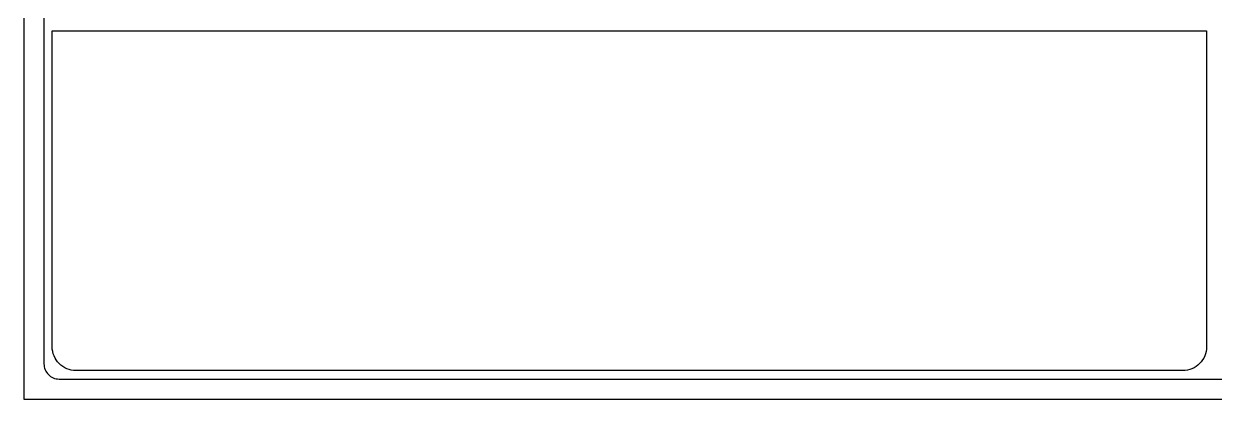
# Model space of a CAD drawing. Header units: inches. Extents: x -605 to 2991212, y -2872845 to 0.
# Drawn here: x 2487228 to 2567494, y -2759411 to -2734155 of the extents above; entities that cross this region are included whole.
import ezdxf

# ---------------------------------------------------------------- set-up
doc = ezdxf.new("R2010")
doc.units = ezdxf.units.IN
doc.header["$LTSCALE"] = 600
doc.header["$MEASUREMENT"] = 0
doc.layers.add('rSHEET', color=2, linetype='Continuous', lineweight=30)

msp = doc.modelspace()

# ---------------------------------------------------------------- linework, layer by layer
at = {"layer": 'rSHEET'}
msp.add_lwpolyline([(2587789.7, -2759411), (2587789.7, -2617188.6), (2487228.4, -2617188.6), (2487228.4, -2759411)], close=True, dxfattribs=at)
for points in [[(2586437.8, -2757040.6), (2586437.8, -2619559, 0.4142136), (2585421.9, -2618543.1), (2489596.2, -2618543.1, 0.4142136), (2488580.3, -2619559), (2488580.3, -2757040.6, 0.4142136), (2489596.2, -2758056.5), (2585421.9, -2758056.5, 0.4142136)], [(2489138.1, -2734630.7), (2566848.9, -2734630.7), (2566848.9, -2755890.7, -0.4142136), (2565252.7, -2757486.9), (2490734.2, -2757486.9, -0.4142136), (2489138.1, -2755890.7)]]:
    msp.add_lwpolyline(points, format="xyb", close=True, dxfattribs=at)

doc.saveas('drawing.dxf')
